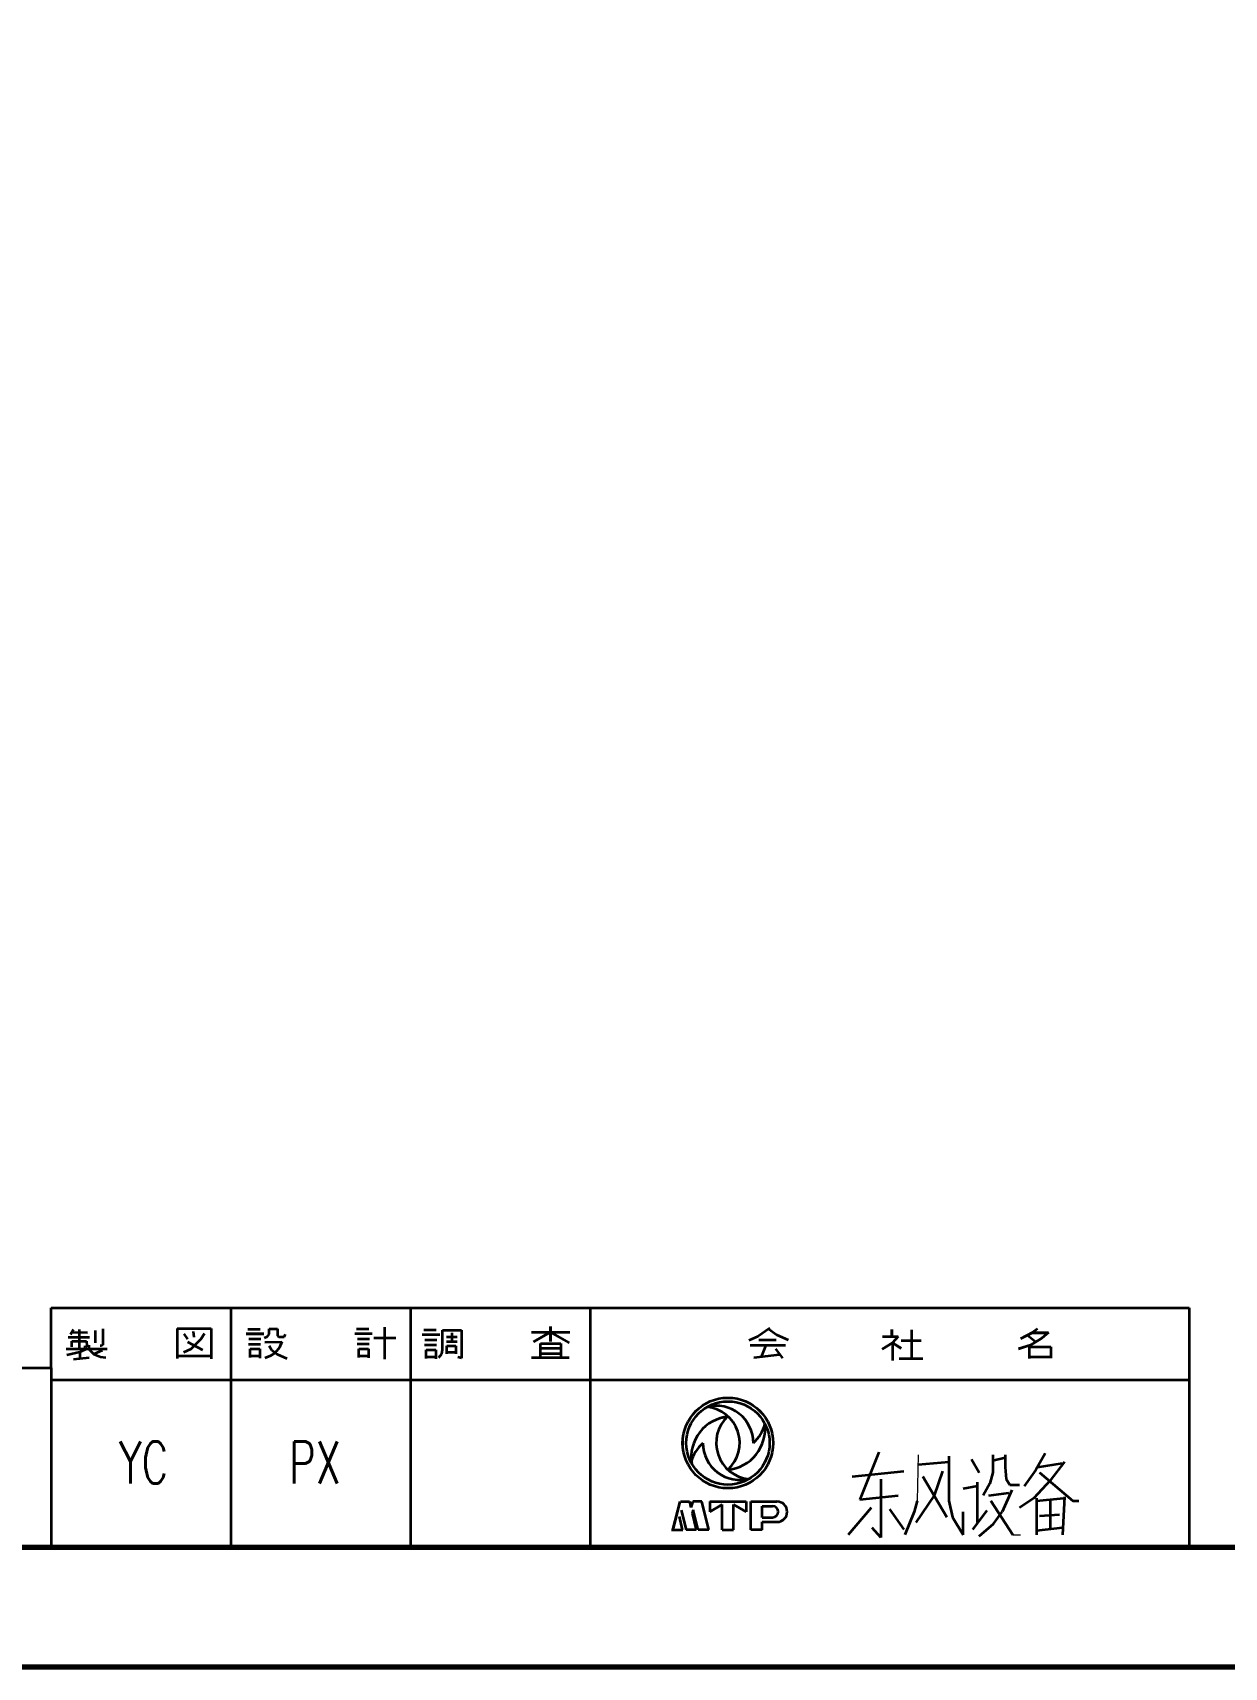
# Model space of a CAD drawing. Header units: millimetres. Extents: x 1333 to 104182, y -62616 to -5704.
# Drawn here: x 45630.2 to 45829.2, y -62590.8 to -62318 of the extents above; entities that cross this region are included whole.
import ezdxf
from ezdxf.enums import TextEntityAlignment as Align

# ---------------------------------------------------------------- set-up
doc = ezdxf.new("R2010")
doc.units = ezdxf.units.MM
doc.header["$LTSCALE"] = 0.5
for name, color, linetype in [('08', 1, 'Continuous'), ('11', 3, 'Continuous'), ('SHM_LABEL', 40, 'Continuous')]:
    doc.layers.add(name, color=color, linetype=linetype)
doc.styles.get("Standard").update_dxf_attribs({"font": 'simplex.shx'})

# ---------------------------------------------------------------- blocks, each defined once
blk = doc.blocks.new('999')
at = {"color": 7, "lineweight": 35}
for p, q in [((73587.98, -11853.12), (73872.98, -11853.12)), ((73632.98, -11853.12), (73632.98, -11913.12)), ((73677.98, -11853.12), (73677.98, -11913.12)), ((73722.98, -11853.12), (73722.98, -11913.12)), ((73872.98, -11853.12), (73872.98, -11913.12)), ((73690.69, -11858.7), (73690.69, -11865.74)), ((73708.27, -11859.19), (73717.85, -11859.19)), ((73712.98, -11859.19), (73708.76, -11861.62)), ((73712.98, -11857.77), (73712.98, -11861.59)), ((73712.98, -11859.19), (73717.71, -11861.92)), ((73767.93, -11858.18), (73764.97, -11860.28)), ((73767.61, -11858.4), (73769.67, -11859.86)), ((73769.67, -11859.86), (73772.57, -11861.11)), ((73798.47, -11858.52), (73798.47, -11860.3)), ((73803.42, -11858.59), (73803.42, -11865.82)), ((73833.77, -11859.34), (73830.7, -11860.87)), ((73832.49, -11859.98), (73834.57, -11861.65)), ((73834.98, -11858.34), (73833.77, -11859.34)), ((73833.77, -11859.34), (73837.73, -11859.34)), ((73837.73, -11859.34), (73836.08, -11860.73)), ((73689.31, -11862.61), (73689.31, -11864.64)), ((73710.54, -11865.5), (73710.54, -11862.08)), ((73710.54, -11862.08), (73715.61, -11862.08)), ((73710.54, -11863.22), (73715.61, -11863.22)), ((73715.61, -11862.08), (73715.61, -11865.54)), ((73764.97, -11860.28), (73762.71, -11861.29)), ((73763.06, -11862.45), (73771.89, -11862.45)), ((73765.17, -11861.16), (73769.56, -11861.16)), ((73766.92, -11862.45), (73765.82, -11865.36)), ((73769.41, -11863.41), (73771.15, -11865.76)), ((73798.7, -11861.89), (73796.05, -11863.44)), ((73796.17, -11860.3), (73800.11, -11860.3)), ((73800.11, -11860.3), (73798.7, -11861.89)), ((73798.7, -11861.89), (73800.82, -11863.26)), ((73798.7, -11861.89), (73798.7, -11866.27)), ((73800.85, -11861.31), (73805.82, -11861.31)), ((73833.25, -11862.45), (73830.25, -11863.43)), ((73832.96, -11862.87), (73838.34, -11862.87)), ((73832.96, -11865.78), (73832.96, -11862.87)), ((73836.08, -11860.73), (73833.25, -11862.45)), ((73838.34, -11862.87), (73838.34, -11865.74)), ((73476.98, -11868.12), (73587.98, -11868.12)), ((73690.69, -11865.74), (73689.84, -11865.51)), ((73708.27, -11865.54), (73717.68, -11865.54)), ((73710.54, -11864.52), (73715.61, -11864.52)), ((73763.94, -11865.58), (73770.41, -11864.82)), ((73800.35, -11865.82), (73806.27, -11865.82)), ((73832.96, -11865.38), (73838.34, -11865.38)), ((73587.98, -11871.12), (73872.98, -11871.12)), ((73743.7, -11908.7), (73745.48, -11901.62)), ((73745.55, -11901.62), (73747.82, -11901.62)), ((73745.78, -11903.76), (73746.97, -11908.7)), ((73747.82, -11901.62), (73748.18, -11903.12)), ((73748.64, -11901.62), (73748.18, -11903.12)), ((73748.75, -11903.7), (73748.52, -11904.53)), ((73748.52, -11904.53), (73749.52, -11908.7)), ((73750.89, -11901.62), (73748.64, -11901.62)), ((73750.02, -11908.7), (73748.75, -11903.7)), ((73752.66, -11908.7), (73750.89, -11901.62)), ((73752.92, -11901.62), (73761.99, -11901.62)), ((73752.92, -11901.62), (73752.92, -11904.17)), ((73752.92, -11904.17), (73756.04, -11902.33)), ((73756.04, -11908.7), (73756.04, -11902.33)), ((73758.88, -11908.7), (73758.88, -11902.33)), ((73761.99, -11904.17), (73758.88, -11902.33)), ((73761.99, -11901.62), (73761.99, -11904.17)), ((73763.22, -11901.62), (73769.74, -11901.62)), ((73763.22, -11908.7), (73763.22, -11901.62)), ((73766.06, -11902.75), (73768.66, -11902.75)), ((73766.06, -11905.59), (73766.06, -11902.75)), ((73743.29, -11908.7), (73746.12, -11908.7)), ((73745.27, -11905.39), (73746.03, -11908.7)), ((73749.52, -11908.7), (73746.97, -11908.7)), ((73752.66, -11908.7), (73750.02, -11908.7)), ((73756.04, -11908.7), (73758.88, -11908.7)), ((73766.06, -11908.7), (73763.22, -11908.7)), ((73766.06, -11905.59), (73768.66, -11905.59)), ((73766.06, -11906.72), (73769.74, -11906.72)), ((73766.06, -11908.7), (73766.06, -11906.72))]:
    blk.add_line(p, q, dxfattribs=at)
at = {"color": 7, "lineweight": 35, "ltscale": 0.125}
blk.add_line((73587.98, -11868.12), (73587.98, -11853.12), dxfattribs=at)
at = {"color": 7, "lineweight": 35, "ltscale": 0.012385}
blk.add_line((73593.58, -11858.51), (73592.83, -11859.79), dxfattribs=at)
at = {"color": 7, "lineweight": 35, "ltscale": 0.032741}
blk.add_line((73593.15, -11859.25), (73597.08, -11859.29), dxfattribs=at)
at = {"color": 7, "lineweight": 35, "ltscale": 0.038324}
blk.add_line((73594.98, -11858.54), (73594.95, -11863.13), dxfattribs=at)
at = {"color": 7, "lineweight": 35, "ltscale": 0.025931}
blk.add_line((73598.95, -11858.79), (73598.95, -11861.9), dxfattribs=at)
at = {"color": 7, "lineweight": 35, "ltscale": 0.033368}
blk.add_line((73600.91, -11858.4), (73600.91, -11862.4), dxfattribs=at)
at = {"color": 7, "lineweight": 35, "ltscale": 0.070776}
for p, q in [((73619.5, -11858.28), (73627.99, -11858.28)), ((73619.5, -11865.17), (73627.99, -11865.17))]:
    blk.add_line(p, q, dxfattribs=at)
at = {"color": 7, "lineweight": 35, "ltscale": 0.062347}
blk.add_line((73619.5, -11858.28), (73619.5, -11865.77), dxfattribs=at)
at = {"color": 7, "lineweight": 35, "ltscale": 0.013534}
blk.add_line((73621.19, -11859.66), (73622.12, -11860.98), dxfattribs=at)
at = {"color": 7, "lineweight": 35, "ltscale": 0.012539}
blk.add_line((73623.49, -11859.02), (73623.72, -11860.5), dxfattribs=at)
at = {"color": 7, "lineweight": 35, "ltscale": 0.013951}
blk.add_line((73626.37, -11859.56), (73625.41, -11860.94), dxfattribs=at)
at = {"color": 7, "lineweight": 35, "ltscale": 0.063303}
blk.add_line((73627.99, -11858.28), (73627.99, -11865.88), dxfattribs=at)
at = {"color": 7, "lineweight": 35, "ltscale": 0.036719}
for p, q in [((73636.78, -11859.59), (73641.19, -11859.59)), ((73663.98, -11859.56), (73668.38, -11859.56)), ((73680.86, -11859.81), (73685.27, -11859.81))]:
    blk.add_line(p, q, dxfattribs=at)
at = {"color": 7, "lineweight": 35, "ltscale": 0.025879}
for p, q in [((73637.24, -11858.44), (73640.34, -11858.44)), ((73664.43, -11858.42), (73667.54, -11858.42))]:
    blk.add_line(p, q, dxfattribs=at)
at = {"color": 7, "lineweight": 35, "ltscale": 0.00629}
blk.add_line((73642.15, -11860.3), (73642.58, -11859.68), dxfattribs=at)
at = {"color": 7, "lineweight": 35, "ltscale": 0.01087}
blk.add_line((73642.58, -11859.68), (73642.58, -11858.37), dxfattribs=at)
at = {"color": 7, "lineweight": 35, "ltscale": 0.017126}
blk.add_line((73642.58, -11858.37), (73644.63, -11858.37), dxfattribs=at)
at = {"color": 7, "lineweight": 35, "ltscale": 0.014682}
blk.add_line((73644.63, -11858.37), (73644.63, -11860.14), dxfattribs=at)
at = {"color": 7, "lineweight": 35, "ltscale": 0.006401}
blk.add_line((73646.28, -11860.34), (73646.66, -11859.68), dxfattribs=at)
at = {"color": 7, "lineweight": 35, "ltscale": 0.066437}
blk.add_line((73671.45, -11857.97), (73671.45, -11865.94), dxfattribs=at)
at = {"color": 7, "lineweight": 35, "ltscale": 0.025867}
blk.add_line((73681.32, -11858.66), (73684.42, -11858.66), dxfattribs=at)
at = {"color": 7, "lineweight": 35, "ltscale": 0.040677}
blk.add_line((73685.98, -11863.58), (73685.98, -11858.7), dxfattribs=at)
at = {"color": 7, "lineweight": 35, "ltscale": 0.039233}
blk.add_line((73685.98, -11858.7), (73690.69, -11858.7), dxfattribs=at)
at = {"color": 7, "lineweight": 35, "ltscale": 0.018152}
blk.add_line((73688.29, -11859.37), (73688.29, -11861.55), dxfattribs=at)
at = {"color": 7, "lineweight": 35, "ltscale": 0.085229}
blk.add_line((73591.74, -11863.41), (73601.96, -11863.41), dxfattribs=at)
at = {"color": 7, "lineweight": 35, "ltscale": 0.044715}
blk.add_line((73592.19, -11860.48), (73597.56, -11860.46), dxfattribs=at)
at = {"color": 7, "lineweight": 35, "ltscale": 0.011821}
blk.add_line((73593.15, -11862.86), (73593.17, -11861.44), dxfattribs=at)
at = {"color": 7, "lineweight": 35, "ltscale": 0.030435}
blk.add_line((73593.17, -11861.44), (73596.83, -11861.49), dxfattribs=at)
at = {"color": 7, "lineweight": 35, "ltscale": 0.015919}
blk.add_line((73596.87, -11863.41), (73595.16, -11864.26), dxfattribs=at)
at = {"color": 7, "lineweight": 35, "ltscale": 0.003058}
blk.add_line((73596.53, -11862.95), (73596.16, -11862.97), dxfattribs=at)
at = {"color": 7, "lineweight": 35, "ltscale": 0.003768}
blk.add_line((73596.85, -11862.63), (73596.53, -11862.95), dxfattribs=at)
at = {"color": 7, "lineweight": 35, "ltscale": 0.009536}
blk.add_line((73596.83, -11861.49), (73596.85, -11862.63), dxfattribs=at)
at = {"color": 7, "lineweight": 35, "ltscale": 0.008582}
blk.add_line((73597.37, -11862.47), (73597.37, -11863.5), dxfattribs=at)
at = {"color": 7, "lineweight": 35, "ltscale": 0.014683}
blk.add_line((73597.37, -11863.5), (73598.61, -11864.76), dxfattribs=at)
at = {"color": 7, "lineweight": 35, "ltscale": 0.01925}
blk.add_line((73600.71, -11863.8), (73598.61, -11864.76), dxfattribs=at)
at = {"color": 7, "lineweight": 35, "ltscale": 0.00304}
blk.add_line((73600.59, -11862.65), (73600.23, -11862.65), dxfattribs=at)
at = {"color": 7, "lineweight": 35, "ltscale": 0.003388}
blk.add_line((73600.91, -11862.4), (73600.59, -11862.65), dxfattribs=at)
at = {"color": 7, "lineweight": 35, "ltscale": 0.016097}
blk.add_line((73622.9, -11863.5), (73621.14, -11864.3), dxfattribs=at)
at = {"color": 7, "lineweight": 35, "ltscale": 0.035448}
blk.add_line((73622.12, -11861.6), (73625.84, -11863.66), dxfattribs=at)
at = {"color": 7, "lineweight": 35, "ltscale": 0.029906}
blk.add_line((73625.41, -11860.94), (73622.9, -11863.5), dxfattribs=at)
at = {"color": 7, "lineweight": 35, "ltscale": 0.024927}
for p, q in [((73637.4, -11862.2), (73640.39, -11862.2)), ((73664.59, -11862.17), (73667.58, -11862.17))]:
    blk.add_line(p, q, dxfattribs=at)
at = {"color": 7, "lineweight": 35, "ltscale": 0.025122}
blk.add_line((73637.44, -11860.89), (73640.46, -11860.89), dxfattribs=at)
at = {"color": 7, "lineweight": 35, "ltscale": 0.018304}
for p, q in [((73637.81, -11865.58), (73637.81, -11863.39)), ((73665, -11865.56), (73665, -11863.36)), ((73681.89, -11865.8), (73681.89, -11863.6))]:
    blk.add_line(p, q, dxfattribs=at)
at = {"color": 7, "lineweight": 35, "ltscale": 0.019971}
for p, q in [((73637.81, -11863.39), (73640.2, -11863.39)), ((73665, -11863.36), (73667.4, -11863.36)), ((73637.81, -11865.15), (73640.2, -11865.15)), ((73665, -11865.12), (73667.4, -11865.12))]:
    blk.add_line(p, q, dxfattribs=at)
at = {"color": 7, "lineweight": 35, "ltscale": 0.019257}
for p, q in [((73640.2, -11863.39), (73640.2, -11865.7)), ((73684.29, -11863.6), (73684.29, -11865.92))]:
    blk.add_line(p, q, dxfattribs=at)
at = {"color": 7, "lineweight": 35, "ltscale": 0.006976}
blk.add_line((73641.39, -11860.66), (73642.15, -11860.3), dxfattribs=at)
at = {"color": 7, "lineweight": 35, "ltscale": 0.03595}
blk.add_line((73641.44, -11861.69), (73645.75, -11861.67), dxfattribs=at)
at = {"color": 7, "lineweight": 35, "ltscale": 0.009218}
blk.add_line((73642.56, -11862.65), (73643.1, -11863.61), dxfattribs=at)
at = {"color": 7, "lineweight": 35, "ltscale": 0.014821}
blk.add_line((73643.1, -11863.61), (73644.52, -11864.69), dxfattribs=at)
at = {"color": 7, "lineweight": 35, "ltscale": 0.014299}
blk.add_line((73645.18, -11863.09), (73644.04, -11864.37), dxfattribs=at)
at = {"color": 7, "lineweight": 35, "ltscale": 0.003426}
blk.add_line((73644.63, -11860.14), (73644.99, -11860.34), dxfattribs=at)
at = {"color": 7, "lineweight": 35, "ltscale": 0.01073}
blk.add_line((73644.99, -11860.34), (73646.28, -11860.34), dxfattribs=at)
at = {"color": 7, "lineweight": 35, "ltscale": 0.012738}
blk.add_line((73645.75, -11861.67), (73645.18, -11863.09), dxfattribs=at)
at = {"color": 7, "lineweight": 35, "ltscale": 0.02511}
for p, q in [((73664.64, -11860.87), (73667.65, -11860.87)), ((73681.52, -11861.11), (73684.54, -11861.11))]:
    blk.add_line(p, q, dxfattribs=at)
at = {"color": 7, "lineweight": 35, "ltscale": 0.01926}
blk.add_line((73667.4, -11863.36), (73667.4, -11865.67), dxfattribs=at)
at = {"color": 7, "lineweight": 35, "ltscale": 0.045654}
blk.add_line((73668.78, -11860.66), (73674.25, -11860.66), dxfattribs=at)
at = {"color": 7, "lineweight": 35, "ltscale": 0.024915}
blk.add_line((73681.48, -11862.41), (73684.47, -11862.41), dxfattribs=at)
at = {"color": 7, "lineweight": 35, "ltscale": 0.019983}
for p, q in [((73681.89, -11863.6), (73684.29, -11863.6)), ((73681.89, -11865.37), (73684.29, -11865.37))]:
    blk.add_line(p, q, dxfattribs=at)
at = {"color": 7, "lineweight": 35, "ltscale": 0.008641}
blk.add_line((73685.78, -11864.6), (73685.98, -11863.58), dxfattribs=at)
at = {"color": 7, "lineweight": 35, "ltscale": 0.022327}
for p, q in [((73687, -11860.37), (73689.68, -11860.37)), ((73687, -11861.55), (73689.68, -11861.55))]:
    blk.add_line(p, q, dxfattribs=at)
at = {"color": 7, "lineweight": 35, "ltscale": 0.016611}
blk.add_line((73687.04, -11864.6), (73687.04, -11862.61), dxfattribs=at)
at = {"color": 7, "lineweight": 35, "ltscale": 0.018945}
for p, q in [((73687.04, -11862.61), (73689.31, -11862.61)), ((73687.04, -11864.2), (73689.31, -11864.2))]:
    blk.add_line(p, q, dxfattribs=at)
at = {"color": 7, "lineweight": 35, "ltscale": 0.375}
blk.add_line((73587.98, -11868.12), (73587.98, -11913.12), dxfattribs=at)
at = {"color": 7, "lineweight": 35, "ltscale": 0.027653}
blk.add_line((73595.16, -11864.26), (73591.92, -11864.96), dxfattribs=at)
at = {"color": 7, "lineweight": 35, "ltscale": 0.032907}
blk.add_line((73593.58, -11865.97), (73597.51, -11865.56), dxfattribs=at)
at = {"color": 7, "lineweight": 35, "ltscale": 0.013156}
blk.add_line((73595.16, -11864.26), (73595.16, -11865.83), dxfattribs=at)
at = {"color": 7, "lineweight": 35, "ltscale": 0.015107}
blk.add_line((73598.61, -11864.76), (73600.32, -11865.35), dxfattribs=at)
at = {"color": 7, "lineweight": 35, "ltscale": 0.011018}
blk.add_line((73600.32, -11865.35), (73601.62, -11865.58), dxfattribs=at)
at = {"color": 7, "lineweight": 35, "ltscale": 0.013082}
blk.add_line((73642.92, -11865.15), (73641.46, -11865.72), dxfattribs=at)
at = {"color": 7, "lineweight": 35, "ltscale": 0.011358}
blk.add_line((73644.04, -11864.37), (73642.92, -11865.15), dxfattribs=at)
at = {"color": 7, "lineweight": 35, "ltscale": 0.022491}
blk.add_line((73644.52, -11864.69), (73646.98, -11865.79), dxfattribs=at)
at = {"color": 7, "lineweight": 35, "ltscale": 0.010372}
blk.add_line((73685.01, -11865.58), (73685.78, -11864.6), dxfattribs=at)
at = {"color": 7, "lineweight": 70}
for p, q in [((75894.98, -11913.12), (73476.98, -11913.12)), ((75924.98, -11943.12), (73401.98, -11943.12))]:
    blk.add_line(p, q, dxfattribs=at)
at = {"color": 7, "lineweight": 35}
for points in [[(73795.27, -11889.28), (73790.48, -11901.13)], [(73805.09, -11892.33), (73812.75, -11891.65)], [(73812.75, -11890.29), (73812.75, -11901.47)], [(73818.5, -11890.97), (73820.41, -11894.36)], [(73823.77, -11889.95), (73823.77, -11894.36)], [(73823.77, -11891.31), (73826.88, -11890.63)], [(73826.88, -11889.95), (73826.88, -11893)], [(73841.73, -11891.65), (73838.13, -11896.39), (73834.06, -11900.79), (73830.47, -11903.16)], [(73836.94, -11889.62), (73834.54, -11893.68)], [(73835.02, -11893), (73841.25, -11891.99)], [(73788.57, -11895.37), (73801.5, -11894.02)], [(73795.75, -11896.05), (73795.75, -11910.62)], [(73806.29, -11895.37), (73812.27, -11905.54)], [(73809.16, -11900.12), (73811.31, -11894.02)], [(73819.94, -11906.89), (73819.94, -11896.73)], [(73823.77, -11894.36), (73823.05, -11897.07)], [(73826.88, -11893), (73827.12, -11896.05)], [(73827.12, -11896.05), (73828.08, -11897.41)], [(73834.54, -11893.68), (73831.67, -11897.74)], [(73835.5, -11894.36), (73843.88, -11901.47), (73845.32, -11901.47)], [(73790.48, -11901.13), (73800.06, -11900.12)], [(73804.61, -11906.89), (73809.16, -11900.12)], [(73819.94, -11897.74), (73816.34, -11898.42)], [(73823.05, -11897.07), (73821.37, -11900.12)], [(73822.81, -11900.12), (73827.84, -11899.44)], [(73828.56, -11898.76), (73826.16, -11904.18)], [(73828.08, -11897.41), (73830.47, -11897.41)], [(73834.78, -11900.79), (73834.78, -11909.94)], [(73834.78, -11901.47), (73841.49, -11900.79)], [(73841.73, -11900.45), (73841.25, -11909.94)], [(73793.35, -11903.16), (73787.61, -11909.94)], [(73797.9, -11903.5), (73801.5, -11908.58)], [(73804.13, -11904.18), (73801.74, -11909.94)], [(73804.85, -11901.47), (73804.13, -11904.18)], [(73812.75, -11901.47), (73813.71, -11905.54)], [(73816.34, -11909.94), (73816.34, -11904.18)], [(73822.33, -11903.84), (73818.74, -11908.58)], [(73823.29, -11901.47), (73828.8, -11909.94)], [(73824.01, -11907.23), (73826.16, -11904.18)], [(73835.5, -11905.2), (73840.53, -11904.86)], [(73838.13, -11901.47), (73838.13, -11908.24)], [(73795.75, -11910.62), (73793.59, -11908.24)], [(73813.71, -11905.54), (73816.34, -11909.94)], [(73820.41, -11910.28), (73824.01, -11907.23)], [(73841.25, -11908.24), (73834.78, -11908.92)]]:
    blk.add_lwpolyline(points, dxfattribs=at)
for radius in [11.34, 10.43]:
    blk.add_circle((73757.46, -11886.97), radius, dxfattribs=at)
for centre, radius, start, end in [((73758.37, -11890.48), 10.11, 94.3618, 189.3685), ((73751.34, -11886.97), 9.07, 312.4542, 84.3408), ((73754.51, -11886.97), 9.33, 0, 103.7818), ((73763.58, -11886.97), 9.07, 132.4542, 264.3408), ((73756.55, -11883.45), 10.22, 274.9268, 7.678), ((73757.46, -11879.71), 9.61, 311.5828, 344.9375), ((73757.46, -11894.22), 9.57, 131.0518, 165.2314), ((73760.41, -11886.97), 9.23, 180, 285.8775), ((73768.66, -11904.17), 1.42, 270, 90), ((73769.74, -11904.17), 2.55, 270, 90)]:
    blk.add_arc(centre, radius, start, end, dxfattribs=at)

msp = doc.modelspace()

# ---------------------------------------------------------------- linework, layer by layer
at = {"color": 7, "lineweight": 35}
for p, q in [((45633.32, -62530.825), (45823.32, -62530.825)), ((45663.32, -62530.825), (45663.32, -62570.825)), ((45693.32, -62530.825), (45693.32, -62570.825)), ((45723.32, -62530.825), (45723.32, -62570.825)), ((45823.32, -62530.825), (45823.32, -62570.825)), ((45559.32, -62540.825), (45633.32, -62540.825)), ((45633.32, -62542.825), (45823.32, -62542.825))]:
    msp.add_line(p, q, dxfattribs=at)
at = {"color": 7, "lineweight": 35, "ltscale": 0.125}
msp.add_line((45633.32, -62540.825), (45633.32, -62530.825), dxfattribs=at)
at = {"color": 7, "lineweight": 35, "ltscale": 0.044715}
msp.add_line((45636.128, -62535.732), (45639.706, -62535.717), dxfattribs=at)
at = {"color": 7, "lineweight": 35, "ltscale": 0.012385}
msp.add_line((45637.057, -62534.42), (45636.555, -62535.274), dxfattribs=at)
at = {"color": 7, "lineweight": 35, "ltscale": 0.032741}
msp.add_line((45636.767, -62534.914), (45639.386, -62534.939), dxfattribs=at)
at = {"color": 7, "lineweight": 35, "ltscale": 0.038324}
msp.add_line((45637.986, -62534.435), (45637.97, -62537.501), dxfattribs=at)
at = {"color": 7, "lineweight": 35, "ltscale": 0.025931}
msp.add_line((45640.634, -62534.603), (45640.634, -62536.678), dxfattribs=at)
at = {"color": 7, "lineweight": 35, "ltscale": 0.033368}
msp.add_line((45641.943, -62534.344), (45641.943, -62537.013), dxfattribs=at)
at = {"color": 7, "lineweight": 35, "ltscale": 0.070776}
for p, q in [((45654.333, -62534.268), (45659.995, -62534.268)), ((45654.333, -62538.859), (45659.995, -62538.859))]:
    msp.add_line(p, q, dxfattribs=at)
at = {"color": 7, "lineweight": 35, "ltscale": 0.062347}
msp.add_line((45654.333, -62534.268), (45654.333, -62539.255), dxfattribs=at)
at = {"color": 7, "lineweight": 35, "ltscale": 0.013534}
msp.add_line((45655.458, -62535.183), (45656.083, -62536.067), dxfattribs=at)
at = {"color": 7, "lineweight": 35, "ltscale": 0.029906}
msp.add_line((45658.275, -62536.037), (45656.6, -62537.745), dxfattribs=at)
at = {"color": 7, "lineweight": 35, "ltscale": 0.012539}
msp.add_line((45656.996, -62534.756), (45657.148, -62535.747), dxfattribs=at)
at = {"color": 7, "lineweight": 35, "ltscale": 0.013951}
msp.add_line((45658.914, -62535.122), (45658.275, -62536.037), dxfattribs=at)
at = {"color": 7, "lineweight": 35, "ltscale": 0.063303}
msp.add_line((45659.995, -62534.268), (45659.995, -62539.332), dxfattribs=at)
at = {"color": 7, "lineweight": 35, "ltscale": 0.036719}
for p, q in [((45665.855, -62535.137), (45668.792, -62535.137)), ((45683.986, -62535.12), (45686.923, -62535.12)), ((45695.242, -62535.283), (45698.179, -62535.283))]:
    msp.add_line(p, q, dxfattribs=at)
at = {"color": 7, "lineweight": 35, "ltscale": 0.025879}
for p, q in [((45666.159, -62534.374), (45668.229, -62534.374)), ((45684.29, -62534.357), (45686.36, -62534.357))]:
    msp.add_line(p, q, dxfattribs=at)
at = {"color": 7, "lineweight": 35, "ltscale": 0.025122}
msp.add_line((45666.295, -62536.006), (45668.305, -62536.006), dxfattribs=at)
at = {"color": 7, "lineweight": 35, "ltscale": 0.006976}
msp.add_line((45668.929, -62535.854), (45669.431, -62535.61), dxfattribs=at)
at = {"color": 7, "lineweight": 35, "ltscale": 0.00629}
msp.add_line((45669.431, -62535.61), (45669.72, -62535.198), dxfattribs=at)
at = {"color": 7, "lineweight": 35, "ltscale": 0.01087}
msp.add_line((45669.72, -62535.198), (45669.72, -62534.328), dxfattribs=at)
at = {"color": 7, "lineweight": 35, "ltscale": 0.017126}
msp.add_line((45669.72, -62534.328), (45671.09, -62534.328), dxfattribs=at)
at = {"color": 7, "lineweight": 35, "ltscale": 0.014682}
msp.add_line((45671.09, -62534.328), (45671.09, -62535.503), dxfattribs=at)
at = {"color": 7, "lineweight": 35, "ltscale": 0.003426}
msp.add_line((45671.09, -62535.503), (45671.328, -62535.64), dxfattribs=at)
at = {"color": 7, "lineweight": 35, "ltscale": 0.01073}
msp.add_line((45671.328, -62535.64), (45672.186, -62535.64), dxfattribs=at)
at = {"color": 7, "lineweight": 35, "ltscale": 0.006401}
msp.add_line((45672.186, -62535.64), (45672.442, -62535.197), dxfattribs=at)
at = {"color": 7, "lineweight": 35, "ltscale": 0.02511}
for p, q in [((45684.427, -62535.99), (45686.436, -62535.99)), ((45695.683, -62536.152), (45697.692, -62536.152))]:
    msp.add_line(p, q, dxfattribs=at)
at = {"color": 7, "lineweight": 35, "ltscale": 0.045654}
msp.add_line((45687.185, -62535.849), (45690.837, -62535.849), dxfattribs=at)
at = {"color": 7, "lineweight": 35, "ltscale": 0.066437}
msp.add_line((45688.97, -62534.059), (45688.97, -62539.374), dxfattribs=at)
at = {"color": 7, "lineweight": 35, "ltscale": 0.025867}
msp.add_line((45695.546, -62534.52), (45697.616, -62534.52), dxfattribs=at)
at = {"color": 7, "lineweight": 35, "ltscale": 0.040677}
msp.add_line((45698.658, -62537.801), (45698.658, -62534.547), dxfattribs=at)
at = {"color": 7, "lineweight": 35, "ltscale": 0.039233}
msp.add_line((45698.658, -62534.547), (45701.796, -62534.547), dxfattribs=at)
at = {"color": 7, "lineweight": 35, "ltscale": 0.022327}
for p, q in [((45699.334, -62535.659), (45701.121, -62535.659)), ((45699.334, -62536.445), (45701.121, -62536.445))]:
    msp.add_line(p, q, dxfattribs=at)
at = {"color": 7, "lineweight": 35, "ltscale": 0.018152}
msp.add_line((45700.192, -62534.993), (45700.192, -62536.445), dxfattribs=at)
at = {"color": 7, "lineweight": 35, "ltscale": 0.058643}
msp.add_line((45701.796, -62534.547), (45701.796, -62539.239), dxfattribs=at)
at = {"color": 7, "lineweight": 35, "ltscale": 0.079822}
msp.add_line((45713.513, -62534.873), (45719.899, -62534.873), dxfattribs=at)
at = {"color": 7, "lineweight": 35, "ltscale": 0.040539}
msp.add_line((45716.652, -62534.873), (45713.843, -62536.494), dxfattribs=at)
at = {"color": 7, "lineweight": 35, "ltscale": 0.031863}
msp.add_line((45716.652, -62533.923), (45716.652, -62536.472), dxfattribs=at)
at = {"color": 7, "lineweight": 35, "ltscale": 0.045558}
msp.add_line((45716.652, -62534.873), (45719.808, -62536.695), dxfattribs=at)
at = {"color": 7, "lineweight": 35, "ltscale": 0.02061}
msp.add_line((45751.314, -62535.597), (45749.81, -62536.272), dxfattribs=at)
at = {"color": 7, "lineweight": 35, "ltscale": 0.030253}
msp.add_line((45753.289, -62534.197), (45751.314, -62535.597), dxfattribs=at)
at = {"color": 7, "lineweight": 35, "ltscale": 0.020979}
msp.add_line((45753.076, -62534.348), (45754.445, -62535.319), dxfattribs=at)
at = {"color": 7, "lineweight": 35, "ltscale": 0.02636}
msp.add_line((45754.445, -62535.319), (45756.382, -62536.152), dxfattribs=at)
at = {"color": 7, "lineweight": 35, "ltscale": 0.032813}
msp.add_line((45772.117, -62535.609), (45774.742, -62535.609), dxfattribs=at)
at = {"color": 7, "lineweight": 35, "ltscale": 0.01478}
msp.add_line((45773.646, -62534.426), (45773.646, -62535.609), dxfattribs=at)
at = {"color": 7, "lineweight": 35, "ltscale": 0.017721}
msp.add_line((45774.742, -62535.609), (45773.802, -62536.67), dxfattribs=at)
at = {"color": 7, "lineweight": 35, "ltscale": 0.060178}
msp.add_line((45776.945, -62534.474), (45776.945, -62539.289), dxfattribs=at)
at = {"color": 7, "lineweight": 35, "ltscale": 0.028606}
msp.add_line((45797.181, -62534.969), (45795.135, -62535.995), dxfattribs=at)
at = {"color": 7, "lineweight": 35, "ltscale": 0.022202}
msp.add_line((45796.33, -62535.396), (45797.712, -62536.511), dxfattribs=at)
at = {"color": 7, "lineweight": 35, "ltscale": 0.027627}
msp.add_line((45798.722, -62535.898), (45796.833, -62537.045), dxfattribs=at)
at = {"color": 7, "lineweight": 35, "ltscale": 0.013056}
msp.add_line((45797.988, -62534.306), (45797.181, -62534.969), dxfattribs=at)
at = {"color": 7, "lineweight": 35, "ltscale": 0.032959}
msp.add_line((45797.181, -62534.969), (45799.818, -62534.969), dxfattribs=at)
at = {"color": 7, "lineweight": 35, "ltscale": 0.017956}
msp.add_line((45799.818, -62534.969), (45798.722, -62535.898), dxfattribs=at)
at = {"color": 7, "lineweight": 35, "ltscale": 0.085229}
msp.add_line((45635.825, -62537.684), (45642.643, -62537.684), dxfattribs=at)
at = {"color": 7, "lineweight": 35, "ltscale": 0.027653}
msp.add_line((45638.108, -62538.249), (45635.947, -62538.722), dxfattribs=at)
at = {"color": 7, "lineweight": 35, "ltscale": 0.011821}
msp.add_line((45636.768, -62537.318), (45636.784, -62536.373), dxfattribs=at)
at = {"color": 7, "lineweight": 35, "ltscale": 0.030435}
msp.add_line((45636.784, -62536.373), (45639.218, -62536.403), dxfattribs=at)
at = {"color": 7, "lineweight": 35, "ltscale": 0.015919}
msp.add_line((45639.25, -62537.684), (45638.108, -62538.249), dxfattribs=at)
at = {"color": 7, "lineweight": 35, "ltscale": 0.013156}
msp.add_line((45638.108, -62538.249), (45638.108, -62539.301), dxfattribs=at)
at = {"color": 7, "lineweight": 35, "ltscale": 0.003058}
msp.add_line((45639.021, -62537.379), (45638.777, -62537.395), dxfattribs=at)
at = {"color": 7, "lineweight": 35, "ltscale": 0.003768}
msp.add_line((45639.234, -62537.166), (45639.021, -62537.379), dxfattribs=at)
at = {"color": 7, "lineweight": 35, "ltscale": 0.009536}
msp.add_line((45639.218, -62536.403), (45639.234, -62537.166), dxfattribs=at)
at = {"color": 7, "lineweight": 35, "ltscale": 0.008582}
msp.add_line((45639.583, -62537.059), (45639.583, -62537.745), dxfattribs=at)
at = {"color": 7, "lineweight": 35, "ltscale": 0.014683}
msp.add_line((45639.583, -62537.745), (45640.406, -62538.584), dxfattribs=at)
at = {"color": 7, "lineweight": 35, "ltscale": 0.01925}
msp.add_line((45641.806, -62537.944), (45640.406, -62538.584), dxfattribs=at)
at = {"color": 7, "lineweight": 35, "ltscale": 0.015107}
msp.add_line((45640.406, -62538.584), (45641.547, -62538.981), dxfattribs=at)
at = {"color": 7, "lineweight": 35, "ltscale": 0.00304}
msp.add_line((45641.73, -62537.181), (45641.487, -62537.181), dxfattribs=at)
at = {"color": 7, "lineweight": 35, "ltscale": 0.003388}
msp.add_line((45641.943, -62537.013), (45641.73, -62537.181), dxfattribs=at)
at = {"color": 7, "lineweight": 35, "ltscale": 0.016097}
msp.add_line((45656.6, -62537.745), (45655.428, -62538.279), dxfattribs=at)
at = {"color": 7, "lineweight": 35, "ltscale": 0.035448}
msp.add_line((45656.083, -62536.479), (45658.564, -62537.852), dxfattribs=at)
at = {"color": 7, "lineweight": 35, "ltscale": 0.024927}
for p, q in [((45666.265, -62536.876), (45668.259, -62536.876)), ((45684.396, -62536.859), (45686.39, -62536.859))]:
    msp.add_line(p, q, dxfattribs=at)
at = {"color": 7, "lineweight": 35, "ltscale": 0.018304}
for p, q in [((45666.54, -62539.134), (45666.54, -62537.669)), ((45684.67, -62539.117), (45684.67, -62537.652)), ((45695.926, -62539.279), (45695.926, -62537.815))]:
    msp.add_line(p, q, dxfattribs=at)
at = {"color": 7, "lineweight": 35, "ltscale": 0.019971}
for p, q in [((45666.54, -62537.669), (45668.137, -62537.669)), ((45666.54, -62538.844), (45668.137, -62538.844)), ((45684.67, -62537.652), (45686.268, -62537.652)), ((45684.67, -62538.827), (45686.268, -62538.827))]:
    msp.add_line(p, q, dxfattribs=at)
at = {"color": 7, "lineweight": 35, "ltscale": 0.019257}
for p, q in [((45668.137, -62537.669), (45668.137, -62539.21)), ((45697.525, -62537.815), (45697.525, -62539.356))]:
    msp.add_line(p, q, dxfattribs=at)
at = {"color": 7, "lineweight": 35, "ltscale": 0.03595}
msp.add_line((45668.959, -62536.54), (45671.835, -62536.525), dxfattribs=at)
at = {"color": 7, "lineweight": 35, "ltscale": 0.013082}
msp.add_line((45669.949, -62538.844), (45668.974, -62539.225), dxfattribs=at)
at = {"color": 7, "lineweight": 35, "ltscale": 0.009218}
msp.add_line((45669.705, -62537.181), (45670.07, -62537.822), dxfattribs=at)
at = {"color": 7, "lineweight": 35, "ltscale": 0.011358}
msp.add_line((45670.695, -62538.325), (45669.949, -62538.844), dxfattribs=at)
at = {"color": 7, "lineweight": 35, "ltscale": 0.014821}
msp.add_line((45670.07, -62537.822), (45671.014, -62538.539), dxfattribs=at)
at = {"color": 7, "lineweight": 35, "ltscale": 0.014299}
msp.add_line((45671.456, -62537.471), (45670.695, -62538.325), dxfattribs=at)
at = {"color": 7, "lineweight": 35, "ltscale": 0.022491}
msp.add_line((45671.014, -62538.539), (45672.658, -62539.271), dxfattribs=at)
at = {"color": 7, "lineweight": 35, "ltscale": 0.012738}
msp.add_line((45671.835, -62536.525), (45671.456, -62537.471), dxfattribs=at)
at = {"color": 7, "lineweight": 35, "ltscale": 0.01926}
msp.add_line((45686.268, -62537.652), (45686.268, -62539.193), dxfattribs=at)
at = {"color": 7, "lineweight": 35, "ltscale": 0.024915}
msp.add_line((45695.653, -62537.022), (45697.646, -62537.022), dxfattribs=at)
at = {"color": 7, "lineweight": 35, "ltscale": 0.019983}
for p, q in [((45695.926, -62537.815), (45697.525, -62537.815)), ((45695.926, -62538.989), (45697.525, -62538.989))]:
    msp.add_line(p, q, dxfattribs=at)
at = {"color": 7, "lineweight": 35, "ltscale": 0.010372}
msp.add_line((45698.008, -62539.13), (45698.523, -62538.479), dxfattribs=at)
at = {"color": 7, "lineweight": 35, "ltscale": 0.008641}
msp.add_line((45698.523, -62538.479), (45698.658, -62537.801), dxfattribs=at)
at = {"color": 7, "lineweight": 35, "ltscale": 0.016611}
msp.add_line((45699.361, -62538.479), (45699.361, -62537.15), dxfattribs=at)
at = {"color": 7, "lineweight": 35, "ltscale": 0.018945}
for p, q in [((45699.361, -62537.15), (45700.876, -62537.15)), ((45699.361, -62538.211), (45700.876, -62538.211))]:
    msp.add_line(p, q, dxfattribs=at)
at = {"color": 7, "lineweight": 35, "ltscale": 0.016949}
msp.add_line((45700.876, -62537.15), (45700.876, -62538.506), dxfattribs=at)
at = {"color": 7, "lineweight": 35, "ltscale": 0.028476}
msp.add_line((45715.028, -62539.076), (45715.028, -62536.798), dxfattribs=at)
at = {"color": 7, "lineweight": 35, "ltscale": 0.042285}
for p, q in [((45715.028, -62536.798), (45718.411, -62536.798)), ((45715.028, -62537.557), (45718.411, -62537.557)), ((45715.028, -62538.425), (45718.411, -62538.425))]:
    msp.add_line(p, q, dxfattribs=at)
at = {"color": 7, "lineweight": 35, "ltscale": 0.028815}
msp.add_line((45718.411, -62536.798), (45718.411, -62539.103), dxfattribs=at)
at = {"color": 7, "lineweight": 35, "ltscale": 0.073584}
msp.add_line((45750.039, -62537.045), (45755.925, -62537.045), dxfattribs=at)
at = {"color": 7, "lineweight": 35, "ltscale": 0.054241}
msp.add_line((45750.628, -62539.132), (45754.938, -62538.625), dxfattribs=at)
at = {"color": 7, "lineweight": 35, "ltscale": 0.036572}
msp.add_line((45751.447, -62536.188), (45754.373, -62536.188), dxfattribs=at)
at = {"color": 7, "lineweight": 35, "ltscale": 0.025957}
msp.add_line((45752.615, -62537.045), (45751.88, -62538.987), dxfattribs=at)
at = {"color": 7, "lineweight": 35, "ltscale": 0.024349}
msp.add_line((45754.276, -62537.684), (45755.431, -62539.252), dxfattribs=at)
at = {"color": 7, "lineweight": 35, "ltscale": 0.025641}
msp.add_line((45773.802, -62536.67), (45772.033, -62537.708), dxfattribs=at)
at = {"color": 7, "lineweight": 35, "ltscale": 0.021016}
msp.add_line((45773.802, -62536.67), (45775.211, -62537.587), dxfattribs=at)
at = {"color": 7, "lineweight": 35, "ltscale": 0.036496}
msp.add_line((45773.802, -62536.67), (45773.802, -62539.59), dxfattribs=at)
at = {"color": 7, "lineweight": 35, "ltscale": 0.041394}
msp.add_line((45775.235, -62536.284), (45778.546, -62536.284), dxfattribs=at)
at = {"color": 7, "lineweight": 35, "ltscale": 0.026269}
msp.add_line((45796.833, -62537.045), (45794.834, -62537.696), dxfattribs=at)
at = {"color": 7, "lineweight": 35, "ltscale": 0.044836}
for p, q in [((45796.64, -62537.322), (45800.227, -62537.322)), ((45796.64, -62538.999), (45800.227, -62538.999))]:
    msp.add_line(p, q, dxfattribs=at)
at = {"color": 7, "lineweight": 35, "ltscale": 0.024283}
msp.add_line((45796.64, -62539.264), (45796.64, -62537.322), dxfattribs=at)
at = {"color": 7, "lineweight": 35, "ltscale": 0.023981}
msp.add_line((45800.227, -62537.322), (45800.227, -62539.24), dxfattribs=at)
at = {"color": 7, "lineweight": 35, "ltscale": 0.375}
msp.add_line((45633.32, -62540.825), (45633.32, -62570.825), dxfattribs=at)
at = {"color": 7, "lineweight": 35, "ltscale": 0.032907}
msp.add_line((45637.057, -62539.393), (45639.675, -62539.118), dxfattribs=at)
at = {"color": 7, "lineweight": 35, "ltscale": 0.011018}
msp.add_line((45641.547, -62538.981), (45642.416, -62539.134), dxfattribs=at)
at = {"color": 7, "lineweight": 35, "ltscale": 0.007381}
msp.add_line((45701.796, -62539.239), (45701.226, -62539.086), dxfattribs=at)
at = {"color": 7, "lineweight": 35, "ltscale": 0.078467}
msp.add_line((45713.513, -62539.103), (45719.791, -62539.103), dxfattribs=at)
at = {"color": 7, "lineweight": 35, "ltscale": 0.049365}
msp.add_line((45774.898, -62539.289), (45778.847, -62539.289), dxfattribs=at)
at = {"color": 1, "lineweight": 35, "ltscale": 0.060875}
for p, q in [((45737.135, -62567.881), (45738.319, -62563.157)), ((45743.111, -62567.881), (45741.927, -62563.157))]:
    msp.add_line(p, q, dxfattribs=at)
at = {"color": 1, "lineweight": 35, "ltscale": 0.018896}
msp.add_line((45738.371, -62563.157), (45739.883, -62563.157), dxfattribs=at)
at = {"color": 1, "lineweight": 35, "ltscale": 0.012873}
msp.add_line((45739.883, -62563.157), (45740.123, -62564.159), dxfattribs=at)
at = {"color": 1, "lineweight": 35, "ltscale": 0.013077}
msp.add_line((45740.426, -62563.157), (45740.123, -62564.159), dxfattribs=at)
at = {"color": 1, "lineweight": 35, "ltscale": 0.018762}
msp.add_line((45741.927, -62563.157), (45740.426, -62563.157), dxfattribs=at)
at = {"color": 1, "lineweight": 35, "ltscale": 0.075583}
msp.add_line((45743.284, -62563.157), (45749.33, -62563.157), dxfattribs=at)
at = {"color": 1, "lineweight": 35, "ltscale": 0.021258}
for p, q in [((45743.284, -62563.157), (45743.284, -62564.858)), ((45749.33, -62563.157), (45749.33, -62564.858)), ((45741.016, -62567.881), (45739.316, -62567.881))]:
    msp.add_line(p, q, dxfattribs=at)
at = {"color": 1, "lineweight": 35, "ltscale": 0.054325}
msp.add_line((45750.15, -62563.157), (45754.496, -62563.157), dxfattribs=at)
at = {"color": 1, "lineweight": 35, "ltscale": 0.059049}
msp.add_line((45750.15, -62567.881), (45750.15, -62563.157), dxfattribs=at)
at = {"color": 1, "lineweight": 35, "ltscale": 0.028296}
msp.add_line((45738.18, -62565.675), (45738.686, -62567.881), dxfattribs=at)
at = {"color": 1, "lineweight": 35, "ltscale": 0.042394}
msp.add_line((45738.524, -62564.583), (45739.316, -62567.881), dxfattribs=at)
at = {"color": 1, "lineweight": 35, "ltscale": 0.007166}
msp.add_line((45740.502, -62564.543), (45740.348, -62565.095), dxfattribs=at)
at = {"color": 1, "lineweight": 35, "ltscale": 0.035809}
msp.add_line((45740.348, -62565.095), (45741.016, -62567.881), dxfattribs=at)
at = {"color": 1, "lineweight": 35, "ltscale": 0.043036}
msp.add_line((45741.347, -62567.881), (45740.502, -62564.543), dxfattribs=at)
at = {"color": 1, "lineweight": 35, "ltscale": 0.030179}
for p, q in [((45743.284, -62564.858), (45745.362, -62563.63)), ((45749.33, -62564.858), (45747.252, -62563.63))]:
    msp.add_line(p, q, dxfattribs=at)
at = {"color": 1, "lineweight": 35, "ltscale": 0.053144}
for p, q in [((45745.362, -62567.881), (45745.362, -62563.63)), ((45747.252, -62567.881), (45747.252, -62563.63))]:
    msp.add_line(p, q, dxfattribs=at)
at = {"color": 1, "lineweight": 35, "ltscale": 0.021656}
for p, q in [((45752.04, -62563.913), (45753.772, -62563.913)), ((45752.04, -62565.803), (45753.772, -62565.803))]:
    msp.add_line(p, q, dxfattribs=at)
at = {"color": 1, "lineweight": 35, "ltscale": 0.02362}
for p, q in [((45752.04, -62565.803), (45752.04, -62563.913)), ((45736.859, -62567.881), (45738.749, -62567.881)), ((45745.362, -62567.881), (45747.252, -62567.881)), ((45752.04, -62567.881), (45750.15, -62567.881))]:
    msp.add_line(p, q, dxfattribs=at)
at = {"color": 1, "lineweight": 35, "ltscale": 0.022048}
msp.add_line((45743.111, -62567.881), (45741.347, -62567.881), dxfattribs=at)
at = {"color": 1, "lineweight": 35, "ltscale": 0.030705}
msp.add_line((45752.04, -62566.558), (45754.496, -62566.558), dxfattribs=at)
at = {"color": 1, "lineweight": 35, "ltscale": 0.016534}
msp.add_line((45752.04, -62567.881), (45752.04, -62566.558), dxfattribs=at)
at = {"color": 7, "lineweight": 70}
for p, q in [((47171.32, -62570.825), (45559.32, -62570.825)), ((47191.32, -62590.825), (45509.32, -62590.825))]:
    msp.add_line(p, q, dxfattribs=at)
at = {"color": 3}
msp.add_lwpolyline([(45509.32, -61402.825), (47191.32, -61402.825), (47191.32, -62590.825), (45509.32, -62590.825)], close=True, dxfattribs=at)
at = {"color": 7, "lineweight": 13}
for points in [[(45771.515, -62554.93), (45768.322, -62562.833)], [(45799.293, -62555.156), (45797.696, -62557.865)], [(45778.06, -62555.381), (45777.9, -62563.059)], [(45778.06, -62556.962), (45783.169, -62556.511)], [(45783.169, -62555.607), (45783.169, -62563.059)], [(45787, -62556.059), (45788.277, -62558.317)], [(45790.512, -62555.381), (45790.512, -62558.317)], [(45790.512, -62556.285), (45792.588, -62555.833)], [(45792.588, -62555.381), (45792.588, -62557.414)], [(45792.588, -62557.414), (45792.747, -62559.446)], [(45802.486, -62556.511), (45800.091, -62559.672), (45797.377, -62562.607), (45794.982, -62564.188)], [(45797.696, -62557.865), (45795.781, -62560.575)], [(45798.016, -62557.414), (45802.166, -62556.736)], [(45767.044, -62558.994), (45775.665, -62558.091)], [(45771.834, -62559.446), (45771.834, -62569.156)], [(45778.858, -62558.994), (45782.849, -62565.769)], [(45780.774, -62562.156), (45782.211, -62558.091)], [(45787.958, -62560.575), (45785.563, -62561.027)], [(45787.958, -62566.672), (45787.958, -62559.898)], [(45790.033, -62560.123), (45788.916, -62562.156)], [(45790.512, -62558.317), (45790.033, -62560.123)], [(45792.747, -62559.446), (45793.386, -62560.349)], [(45793.386, -62560.349), (45794.982, -62560.349)], [(45798.335, -62558.317), (45803.923, -62563.059), (45804.88, -62563.059)], [(45768.322, -62562.833), (45774.707, -62562.156)], [(45777.9, -62563.059), (45777.421, -62564.865)], [(45777.741, -62566.672), (45780.774, -62562.156)], [(45783.169, -62563.059), (45783.807, -62565.769)], [(45789.874, -62562.156), (45793.226, -62561.704)], [(45790.193, -62563.059), (45793.865, -62568.704)], [(45793.705, -62561.252), (45792.109, -62564.865)], [(45797.856, -62562.607), (45797.856, -62568.704)], [(45797.856, -62563.059), (45802.326, -62562.607)], [(45800.091, -62563.059), (45800.091, -62567.575)], [(45802.486, -62562.381), (45802.166, -62568.704)], [(45770.237, -62564.188), (45766.406, -62568.704)], [(45773.271, -62564.414), (45775.665, -62567.801)], [(45777.421, -62564.865), (45775.825, -62568.704)], [(45783.807, -62565.769), (45785.563, -62568.704)], [(45785.563, -62568.704), (45785.563, -62564.865)], [(45789.554, -62564.64), (45787.16, -62567.801)], [(45790.672, -62566.898), (45792.109, -62564.865)], [(45798.335, -62565.543), (45801.687, -62565.317)], [(45771.834, -62569.156), (45770.397, -62567.575)], [(45788.277, -62568.93), (45790.672, -62566.898)], [(45793.865, -62568.704), (45795.142, -62568.704)], [(45802.166, -62567.575), (45797.856, -62568.027)]]:
    msp.add_lwpolyline(points, dxfattribs=at)
at = {"color": 1, "lineweight": 35}
for radius in [7.558, 6.954]:
    msp.add_circle((45746.307, -62553.389), radius, dxfattribs=at)
for centre, radius, start, end in [((45746.912, -62555.732), 6.738, 94.36179, 189.36853), ((45742.226, -62553.389), 6.047, 312.45416, 84.3408), ((45744.342, -62553.389), 6.218, 0, 103.78185), ((45750.389, -62553.389), 6.047, 132.45416, 264.3408), ((45745.702, -62551.046), 6.811, 274.9268, 7.67804), ((45746.307, -62548.552), 6.408, 311.58279, 344.9375), ((45746.307, -62558.226), 6.378, 131.05182, 165.23143), ((45748.272, -62553.389), 6.154, 180.00001, 285.87746), ((45754.496, -62564.858), 1.701, 270, 90), ((45753.772, -62564.858), 0.945, 270, 90)]:
    msp.add_arc(centre, radius, start, end, dxfattribs=at)
at = {"layer": '11'}
msp.add_lwpolyline([(45509.32, -61402.825), (47191.32, -61402.825), (47191.32, -62590.825), (45509.32, -62590.825)], close=True, dxfattribs=at)

# ---------------------------------------------------------------- block references
at = {"layer": '08', "color": 55, "xscale": 0.6666666666860692, "yscale": 0.6666666666642413, "zscale": 0.6666666666666666}
msp.add_blockref('999', (-3425.332, -54628.745), dxfattribs=at)

# ---------------------------------------------------------------- texts
at = {"layer": 'SHM_LABEL', "width": 0.7}
for s, p in [('YC', (45652.825, -62556.633)), ('PX', (45681.668, -62556.633))]:
    msp.add_text(s, height=7, dxfattribs=at).set_placement(p, align=Align.MIDDLE_RIGHT)

doc.saveas('drawing.dxf')
